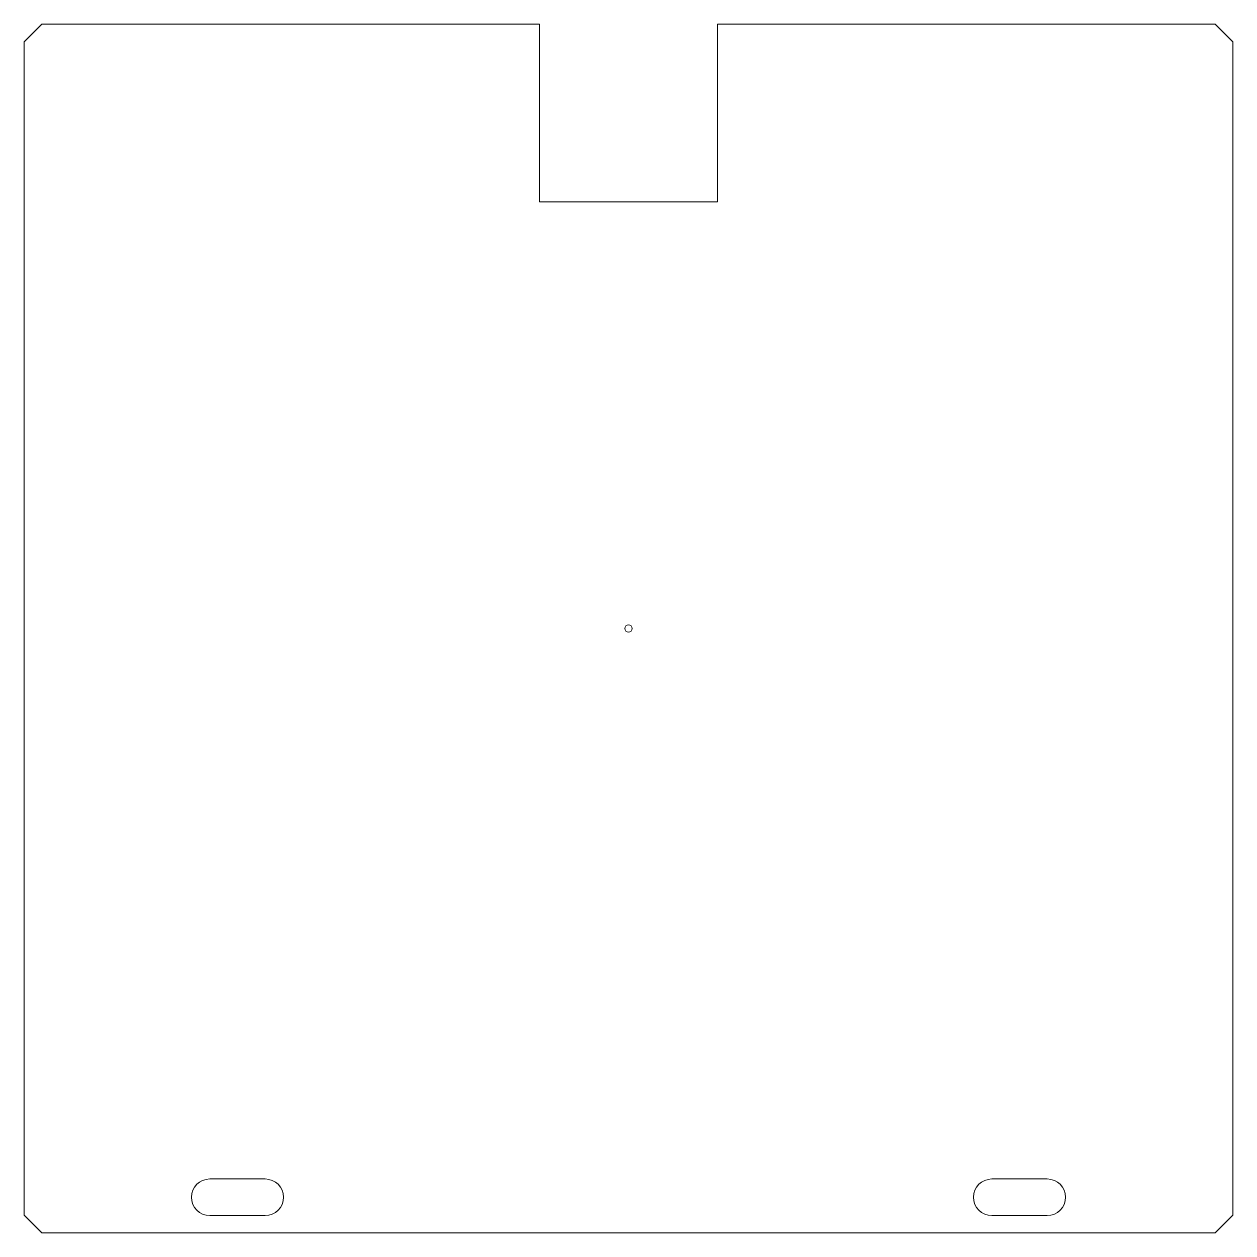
# Model space of a CAD drawing. Header units: millimetres. Extents: x -170 to 170, y -170 to 170.
import ezdxf

# ---------------------------------------------------------------- set-up
doc = ezdxf.new("R2010")
doc.units = ezdxf.units.MM

msp = doc.modelspace()

# ---------------------------------------------------------------- linework, layer by layer
at = {"color": 7, "linetype": 'Continuous', "lineweight": 15}
for p, q in [((-165, 170), (-170, 165)), ((-25, 170), (-165, 170)), ((-25, 170), (-25, 120)), ((165, 170), (25, 170)), ((25, 120), (25, 170)), ((170, 165), (165, 170)), ((-170, 165), (-170, -165)), ((170, -165), (170, 165)), ((-25, 120), (25, 120)), ((-102.2, -154.85), (-117.8, -154.85)), ((102.2, -154.85), (117.8, -154.85)), ((-170, -165), (-165, -170)), ((-117.8, -165.15), (-102.2, -165.15)), ((117.8, -165.15), (102.2, -165.15)), ((165, -170), (170, -165)), ((-165, -170), (165, -170))]:
    msp.add_line(p, q, dxfattribs=at)
msp.add_circle((0, 0), 1, dxfattribs=at)
for centre, start, end in [((-117.8, -160), 90, 270), ((-102.2, -160), 270, 90), ((102.2, -160), 90, 270), ((117.8, -160), 270, 90)]:
    msp.add_arc(centre, 5.15, start, end, dxfattribs=at)

doc.saveas('drawing.dxf')
